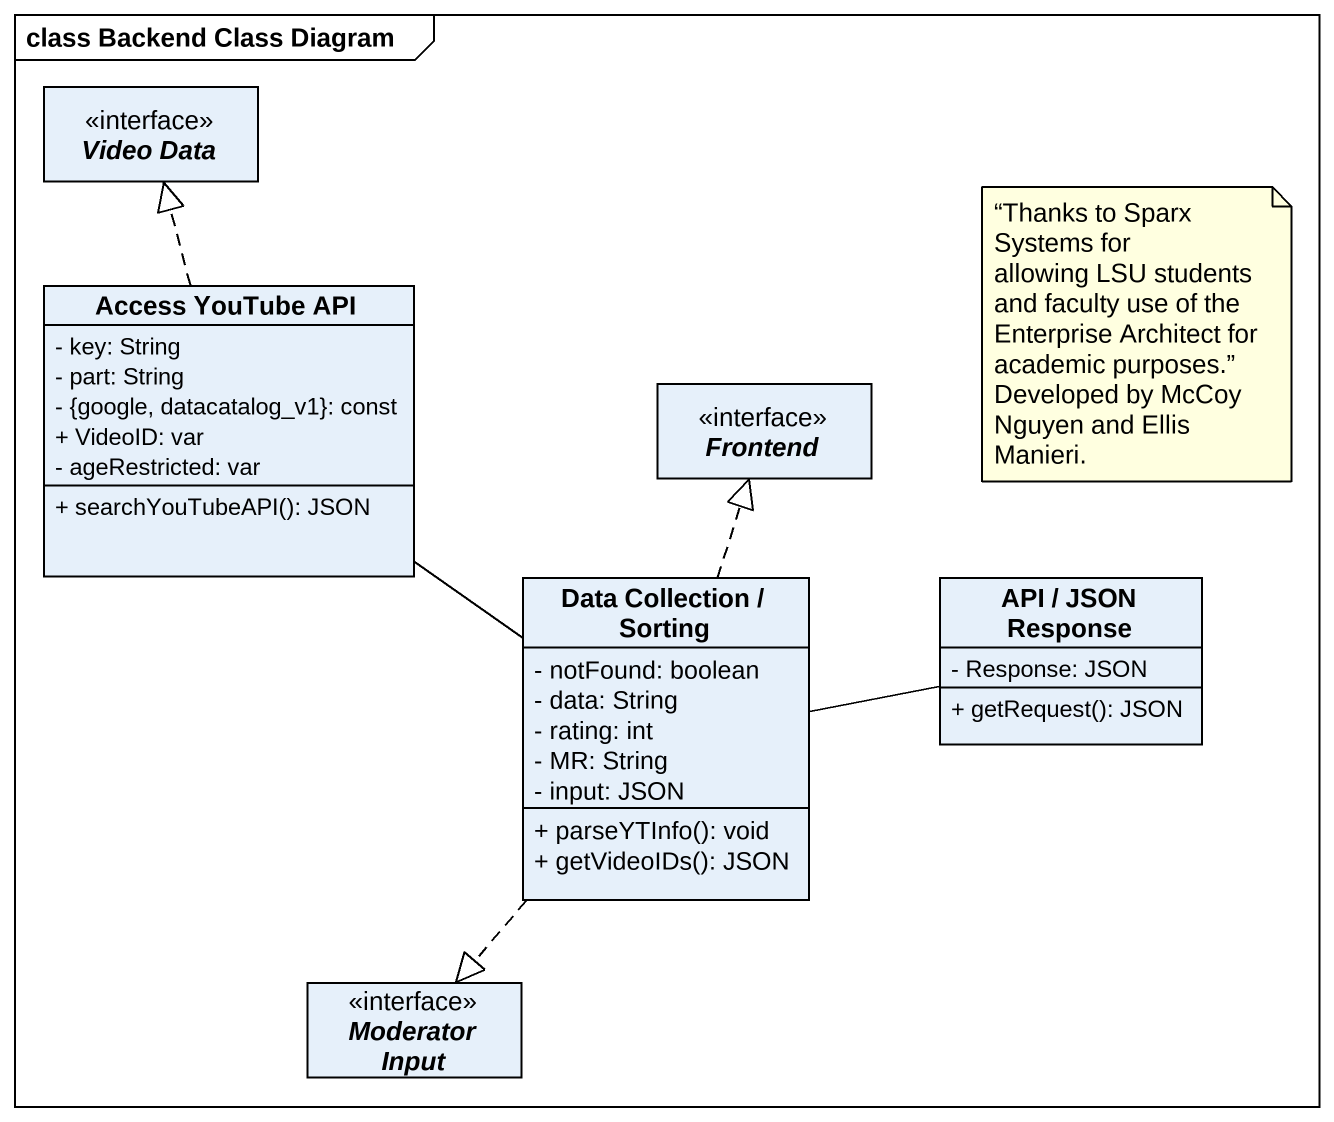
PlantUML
@startuml
mainframe class Backend Class Diagram
hide circle
hide empty members
skinparam classAttributeIconSize 0
interface "Video Data" as Video_Data
class "Access YouTube API" as Access_YouTube_API {
  - key: String
  - part: String
  - {google, datacatalog_v1}: const
  + VideoID: var
  - ageRestricted: var
  + searchYouTubeAPI(): JSON
}
interface Frontend
class "Data Collection / Sorting" as Data_Collection_Sorting {
  - notFound: boolean
  - data: String
  - rating: int
  - MR: String
  - input: JSON
  + parseYTInfo(): void
  + getVideoIDs(): JSON
}
class "API / JSON Response" as API_JSON_Response {
  - Response: JSON
  + getRequest(): JSON
}
interface "Moderator Input" as Moderator_Input
Access_YouTube_API .up.|> Video_Data
Data_Collection_Sorting -up- Access_YouTube_API
Data_Collection_Sorting .up.|> Frontend
Data_Collection_Sorting ..|> Moderator_Input
API_JSON_Response -left- Data_Collection_Sorting
note as N1
  “Thanks to Sparx Systems for
  allowing LSU students and faculty use of the Enterprise Architect for academic purposes.”
  Developed by McCoy Nguyen and Ellis Manieri.
end note
@enduml
